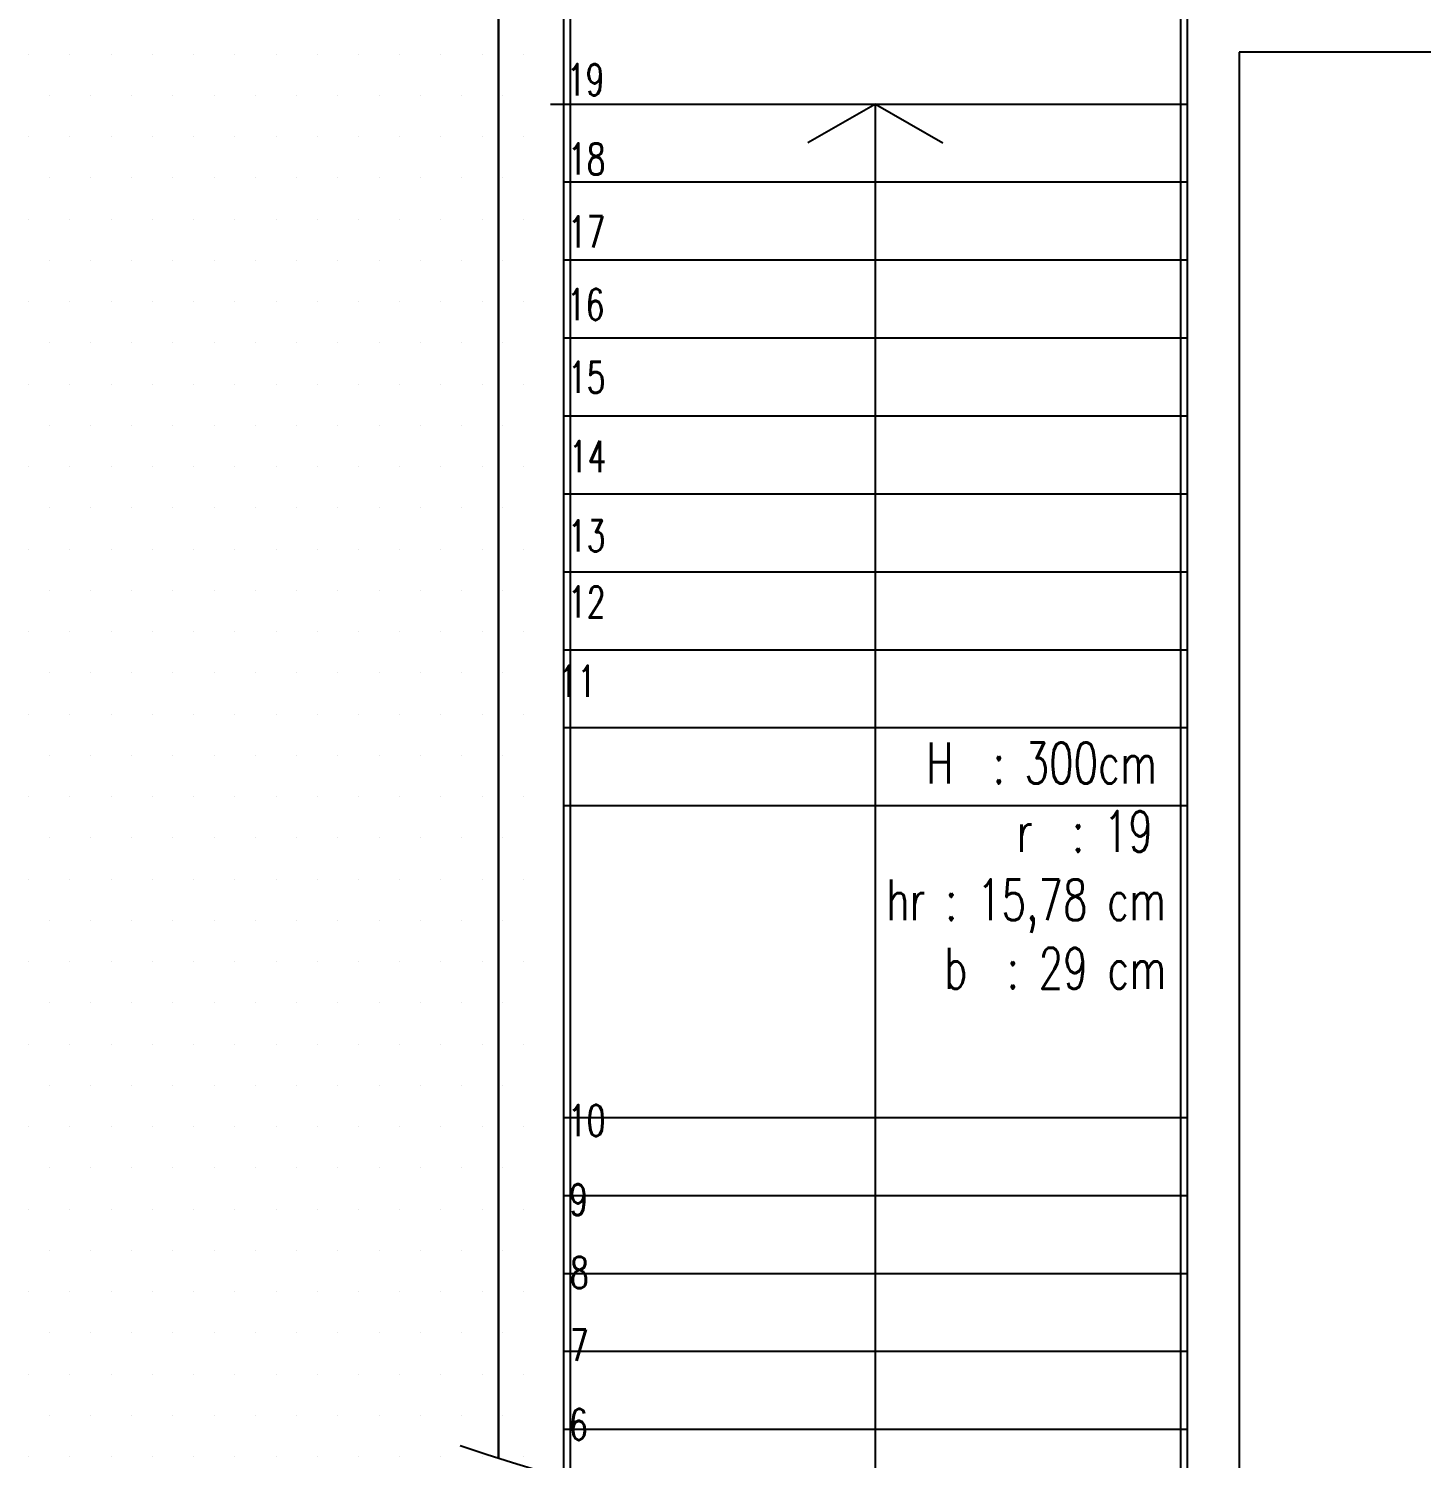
# Model space of a CAD drawing. Header units: millimetres. Extents: x 43168.9 to 43194.6, y -25545.1 to -25543.4.
# Drawn here: x 43178.9917 to 43179.0989, y -25544.2012 to -25544.0911 of the extents above; entities that cross this region are included whole.
import ezdxf
from ezdxf.enums import TextEntityAlignment as Align

# ---------------------------------------------------------------- set-up
doc = ezdxf.new("R2010")
doc.units = ezdxf.units.MM
doc.header["$LTSCALE"] = 200
for name, color, linetype in [('duv_sgh', 4, 'Continuous'), ('gor-2_sgh', 161, 'Continuous'), ('merdi_sgh', 3, 'Continuous'), ('siva_sgh', 145, 'Continuous'), ('tarama-zemin_sgh', 197, 'Continuous'), ('yazi-merdi_sgh', 9, 'Continuous')]:
    doc.layers.add(name, color=color, linetype=linetype)
doc.styles.add('text3', font='simplex8.shx', dxfattribs={"width": 0.7})

msp = doc.modelspace()

# ---------------------------------------------------------------- linework, layer by layer
at = {"layer": 'duv_sgh'}
for p, q in [((43179.02787849217, -25544.04591015457), (43179.02787849217, -25544.20113416131)), ((43179.02787849217, -25544.20113416131), (43179.02787849217, -25544.04591015457)), ((43179.03287849217, -25544.05091015457), (43179.03287849217, -25544.20265159497)), ((43179.03287849217, -25544.05091015457), (43179.03287849217, -25544.20265159497)), ((43179.08087849217, -25544.07091015457), (43179.08087849217, -25544.21106566108)), ((43179.27587959125, -25544.09291015457), (43179.08487849217, -25544.09291015457)), ((43179.08487849217, -25544.09291015457), (43179.08487849217, -25544.21133038981))]:
    msp.add_line(p, q, dxfattribs=at)
at = {"layer": 'gor-2_sgh'}
msp.add_arc((43179.09517553467, -25543.98838422865), 0.2231399242005349, 251.644852577029, 286.2690976280401, dxfattribs=at)
at = {"layer": 'merdi_sgh'}
for p, q in [((43179.03187849217, -25544.09691015457), (43179.08087849217, -25544.09691015457)), ((43179.05687849216, -25544.09691015457), (43179.05168233974, -25544.09991015457)), ((43179.05687849216, -25544.2082131674), (43179.05687849216, -25544.09691015457)), ((43179.05687849216, -25544.09691015457), (43179.06207464459, -25544.09991015457)), ((43179.03287849217, -25544.10291015457), (43179.08087849217, -25544.10291015457)), ((43179.03287849217, -25544.10891015457), (43179.08087849217, -25544.10891015457)), ((43179.03287849217, -25544.11491015457), (43179.08087849217, -25544.11491015457)), ((43179.03287849217, -25544.12091015457), (43179.08087849217, -25544.12091015457)), ((43179.03287849217, -25544.12691015457), (43179.08087849217, -25544.12691015457)), ((43179.03287849217, -25544.13291015457), (43179.08087849217, -25544.13291015457)), ((43179.03287849217, -25544.13891015457), (43179.08087849217, -25544.13891015457)), ((43179.03287849217, -25544.14491015457), (43179.08087849217, -25544.14491015457)), ((43179.03287849217, -25544.15091015457), (43179.08087849217, -25544.15091015457)), ((43179.03287849217, -25544.17491015457), (43179.08087849217, -25544.17491015457)), ((43179.03287849217, -25544.18091015457), (43179.08087849217, -25544.18091015457)), ((43179.03287849217, -25544.18691015457), (43179.08087849217, -25544.18691015457)), ((43179.03287849217, -25544.19291015457), (43179.08087849217, -25544.19291015457)), ((43179.03287849217, -25544.19891015457), (43179.08087849217, -25544.19891015457))]:
    msp.add_line(p, q, dxfattribs=at)
at = {"layer": 'siva_sgh'}
for p, q in [((43179.03337849217, -25544.05141015457), (43179.03337849217, -25544.20265159497)), ((43179.08037849217, -25544.07091015457), (43179.08037849217, -25544.21106566108))]:
    msp.add_line(p, q, dxfattribs=at)
at = {"layer": 'tarama-zemin_sgh'}
for p, q in [((43178.99168749902, -25544.09307500002), (43178.99168749902, -25544.09307500002)), ((43178.99486249903, -25544.09307500002), (43178.99486249903, -25544.09307500002)), ((43178.99803749903, -25544.09307500002), (43178.99803749903, -25544.09307500002)), ((43179.00121249902, -25544.09307500002), (43179.00121249902, -25544.09307500002)), ((43179.00438749903, -25544.09307500002), (43179.00438749903, -25544.09307500002)), ((43179.00756249903, -25544.09307500002), (43179.00756249903, -25544.09307500002)), ((43179.01073749903, -25544.09307500002), (43179.01073749903, -25544.09307500002)), ((43179.01391249902, -25544.09307500002), (43179.01391249902, -25544.09307500002)), ((43179.01708749903, -25544.09307500002), (43179.01708749903, -25544.09307500002)), ((43179.02026249903, -25544.09307500002), (43179.02026249903, -25544.09307500002)), ((43179.02343749903, -25544.09307500002), (43179.02343749903, -25544.09307500002)), ((43179.02661249902, -25544.09307500002), (43179.02661249902, -25544.09307500002)), ((43179.02978749903, -25544.09307500002), (43179.02978749903, -25544.09307500002)), ((43178.99327499903, -25544.09625000002), (43178.99327499903, -25544.09625000002)), ((43178.99644999902, -25544.09625000002), (43178.99644999902, -25544.09625000002)), ((43178.99962499903, -25544.09625000002), (43178.99962499903, -25544.09625000002)), ((43179.00279999903, -25544.09625000002), (43179.00279999903, -25544.09625000002)), ((43179.00597499903, -25544.09625000002), (43179.00597499903, -25544.09625000002)), ((43179.00914999902, -25544.09625000002), (43179.00914999902, -25544.09625000002)), ((43179.01232499903, -25544.09625000002), (43179.01232499903, -25544.09625000002)), ((43179.01549999903, -25544.09625000002), (43179.01549999903, -25544.09625000002)), ((43179.01867499902, -25544.09625000002), (43179.01867499902, -25544.09625000002)), ((43179.02184999903, -25544.09625000002), (43179.02184999903, -25544.09625000002)), ((43179.02502499903, -25544.09625000002), (43179.02502499903, -25544.09625000002)), ((43179.02819999903, -25544.09625000002), (43179.02819999903, -25544.09625000002)), ((43178.99168749902, -25544.09942500002), (43178.99168749902, -25544.09942500002)), ((43178.99486249903, -25544.09942500002), (43178.99486249903, -25544.09942500002)), ((43178.99803749903, -25544.09942500002), (43178.99803749903, -25544.09942500002)), ((43179.00121249902, -25544.09942500002), (43179.00121249902, -25544.09942500002)), ((43179.00438749903, -25544.09942500002), (43179.00438749903, -25544.09942500002)), ((43179.00756249903, -25544.09942500002), (43179.00756249903, -25544.09942500002)), ((43179.01073749903, -25544.09942500002), (43179.01073749903, -25544.09942500002)), ((43179.01391249902, -25544.09942500002), (43179.01391249902, -25544.09942500002)), ((43179.01708749903, -25544.09942500002), (43179.01708749903, -25544.09942500002)), ((43179.02026249903, -25544.09942500002), (43179.02026249903, -25544.09942500002)), ((43179.02343749903, -25544.09942500002), (43179.02343749903, -25544.09942500002)), ((43179.02661249902, -25544.09942500002), (43179.02661249902, -25544.09942500002)), ((43179.02978749903, -25544.09942500002), (43179.02978749903, -25544.09942500002)), ((43178.99327499903, -25544.10260000002), (43178.99327499903, -25544.10260000002)), ((43178.99644999902, -25544.10260000002), (43178.99644999902, -25544.10260000002)), ((43178.99962499903, -25544.10260000002), (43178.99962499903, -25544.10260000002)), ((43179.00279999903, -25544.10260000002), (43179.00279999903, -25544.10260000002)), ((43179.00597499903, -25544.10260000002), (43179.00597499903, -25544.10260000002)), ((43179.00914999902, -25544.10260000002), (43179.00914999902, -25544.10260000002)), ((43179.01232499903, -25544.10260000002), (43179.01232499903, -25544.10260000002)), ((43179.01549999903, -25544.10260000002), (43179.01549999903, -25544.10260000002)), ((43179.01867499902, -25544.10260000002), (43179.01867499902, -25544.10260000002)), ((43179.02184999903, -25544.10260000002), (43179.02184999903, -25544.10260000002)), ((43179.02502499903, -25544.10260000002), (43179.02502499903, -25544.10260000002)), ((43179.02819999903, -25544.10260000002), (43179.02819999903, -25544.10260000002)), ((43178.99168749902, -25544.10577500002), (43178.99168749902, -25544.10577500002)), ((43178.99486249903, -25544.10577500002), (43178.99486249903, -25544.10577500002)), ((43178.99803749903, -25544.10577500002), (43178.99803749903, -25544.10577500002)), ((43179.00121249902, -25544.10577500002), (43179.00121249902, -25544.10577500002)), ((43179.00438749903, -25544.10577500002), (43179.00438749903, -25544.10577500002)), ((43179.00756249903, -25544.10577500002), (43179.00756249903, -25544.10577500002)), ((43179.01073749903, -25544.10577500002), (43179.01073749903, -25544.10577500002)), ((43179.01391249902, -25544.10577500002), (43179.01391249902, -25544.10577500002)), ((43179.01708749903, -25544.10577500002), (43179.01708749903, -25544.10577500002)), ((43179.02026249903, -25544.10577500002), (43179.02026249903, -25544.10577500002)), ((43179.02343749903, -25544.10577500002), (43179.02343749903, -25544.10577500002)), ((43179.02661249902, -25544.10577500002), (43179.02661249902, -25544.10577500002)), ((43179.02978749903, -25544.10577500002), (43179.02978749903, -25544.10577500002)), ((43178.99327499903, -25544.10895000002), (43178.99327499903, -25544.10895000002)), ((43178.99644999902, -25544.10895000002), (43178.99644999902, -25544.10895000002)), ((43178.99962499903, -25544.10895000002), (43178.99962499903, -25544.10895000002)), ((43179.00279999903, -25544.10895000002), (43179.00279999903, -25544.10895000002)), ((43179.00597499903, -25544.10895000002), (43179.00597499903, -25544.10895000002)), ((43179.00914999902, -25544.10895000002), (43179.00914999902, -25544.10895000002)), ((43179.01232499903, -25544.10895000002), (43179.01232499903, -25544.10895000002)), ((43179.01549999903, -25544.10895000002), (43179.01549999903, -25544.10895000002)), ((43179.01867499902, -25544.10895000002), (43179.01867499902, -25544.10895000002)), ((43179.02184999903, -25544.10895000002), (43179.02184999903, -25544.10895000002)), ((43179.02502499903, -25544.10895000002), (43179.02502499903, -25544.10895000002)), ((43179.02819999903, -25544.10895000002), (43179.02819999903, -25544.10895000002)), ((43178.99168749902, -25544.11212500002), (43178.99168749902, -25544.11212500002)), ((43178.99486249903, -25544.11212500002), (43178.99486249903, -25544.11212500002)), ((43178.99803749903, -25544.11212500002), (43178.99803749903, -25544.11212500002)), ((43179.00121249902, -25544.11212500002), (43179.00121249902, -25544.11212500002)), ((43179.00438749903, -25544.11212500002), (43179.00438749903, -25544.11212500002)), ((43179.00756249903, -25544.11212500002), (43179.00756249903, -25544.11212500002)), ((43179.01073749903, -25544.11212500002), (43179.01073749903, -25544.11212500002)), ((43179.01391249902, -25544.11212500002), (43179.01391249902, -25544.11212500002)), ((43179.01708749903, -25544.11212500002), (43179.01708749903, -25544.11212500002)), ((43179.02026249903, -25544.11212500002), (43179.02026249903, -25544.11212500002)), ((43179.02343749903, -25544.11212500002), (43179.02343749903, -25544.11212500002)), ((43179.02661249902, -25544.11212500002), (43179.02661249902, -25544.11212500002)), ((43179.02978749903, -25544.11212500002), (43179.02978749903, -25544.11212500002)), ((43178.99327499903, -25544.11530000002), (43178.99327499903, -25544.11530000002)), ((43178.99644999902, -25544.11530000002), (43178.99644999902, -25544.11530000002)), ((43178.99962499903, -25544.11530000002), (43178.99962499903, -25544.11530000002)), ((43179.00279999903, -25544.11530000002), (43179.00279999903, -25544.11530000002)), ((43179.00597499903, -25544.11530000002), (43179.00597499903, -25544.11530000002)), ((43179.00914999902, -25544.11530000002), (43179.00914999902, -25544.11530000002)), ((43179.01232499903, -25544.11530000002), (43179.01232499903, -25544.11530000002)), ((43179.01549999903, -25544.11530000002), (43179.01549999903, -25544.11530000002)), ((43179.01867499902, -25544.11530000002), (43179.01867499902, -25544.11530000002)), ((43179.02184999903, -25544.11530000002), (43179.02184999903, -25544.11530000002)), ((43179.02502499903, -25544.11530000002), (43179.02502499903, -25544.11530000002)), ((43179.02819999903, -25544.11530000002), (43179.02819999903, -25544.11530000002)), ((43178.99168749902, -25544.11847500002), (43178.99168749902, -25544.11847500002)), ((43178.99486249903, -25544.11847500002), (43178.99486249903, -25544.11847500002)), ((43178.99803749903, -25544.11847500002), (43178.99803749903, -25544.11847500002)), ((43179.00121249902, -25544.11847500002), (43179.00121249902, -25544.11847500002)), ((43179.00438749903, -25544.11847500002), (43179.00438749903, -25544.11847500002)), ((43179.00756249903, -25544.11847500002), (43179.00756249903, -25544.11847500002)), ((43179.01073749903, -25544.11847500002), (43179.01073749903, -25544.11847500002)), ((43179.01391249902, -25544.11847500002), (43179.01391249902, -25544.11847500002)), ((43179.01708749903, -25544.11847500002), (43179.01708749903, -25544.11847500002)), ((43179.02026249903, -25544.11847500002), (43179.02026249903, -25544.11847500002)), ((43179.02343749903, -25544.11847500002), (43179.02343749903, -25544.11847500002)), ((43179.02661249902, -25544.11847500002), (43179.02661249902, -25544.11847500002)), ((43179.02978749903, -25544.11847500002), (43179.02978749903, -25544.11847500002)), ((43178.99327499903, -25544.12165000002), (43178.99327499903, -25544.12165000002)), ((43178.99644999902, -25544.12165000002), (43178.99644999902, -25544.12165000002)), ((43178.99962499903, -25544.12165000002), (43178.99962499903, -25544.12165000002)), ((43179.00279999903, -25544.12165000002), (43179.00279999903, -25544.12165000002)), ((43179.00597499903, -25544.12165000002), (43179.00597499903, -25544.12165000002)), ((43179.00914999902, -25544.12165000002), (43179.00914999902, -25544.12165000002)), ((43179.01232499903, -25544.12165000002), (43179.01232499903, -25544.12165000002)), ((43179.01549999903, -25544.12165000002), (43179.01549999903, -25544.12165000002)), ((43179.01867499902, -25544.12165000002), (43179.01867499902, -25544.12165000002)), ((43179.02184999903, -25544.12165000002), (43179.02184999903, -25544.12165000002)), ((43179.02502499903, -25544.12165000002), (43179.02502499903, -25544.12165000002)), ((43179.02819999903, -25544.12165000002), (43179.02819999903, -25544.12165000002)), ((43178.99168749902, -25544.12482500002), (43178.99168749902, -25544.12482500002)), ((43178.99486249903, -25544.12482500002), (43178.99486249903, -25544.12482500002)), ((43178.99803749903, -25544.12482500002), (43178.99803749903, -25544.12482500002)), ((43179.00121249902, -25544.12482500002), (43179.00121249902, -25544.12482500002)), ((43179.00438749903, -25544.12482500002), (43179.00438749903, -25544.12482500002)), ((43179.00756249903, -25544.12482500002), (43179.00756249903, -25544.12482500002)), ((43179.01073749903, -25544.12482500002), (43179.01073749903, -25544.12482500002)), ((43179.01391249902, -25544.12482500002), (43179.01391249902, -25544.12482500002)), ((43179.01708749903, -25544.12482500002), (43179.01708749903, -25544.12482500002)), ((43179.02026249903, -25544.12482500002), (43179.02026249903, -25544.12482500002)), ((43179.02343749903, -25544.12482500002), (43179.02343749903, -25544.12482500002)), ((43179.02661249902, -25544.12482500002), (43179.02661249902, -25544.12482500002)), ((43179.02978749903, -25544.12482500002), (43179.02978749903, -25544.12482500002)), ((43178.99327499903, -25544.12800000002), (43178.99327499903, -25544.12800000002)), ((43178.99644999902, -25544.12800000002), (43178.99644999902, -25544.12800000002)), ((43178.99962499903, -25544.12800000002), (43178.99962499903, -25544.12800000002)), ((43179.00279999903, -25544.12800000002), (43179.00279999903, -25544.12800000002)), ((43179.00597499903, -25544.12800000002), (43179.00597499903, -25544.12800000002)), ((43179.00914999902, -25544.12800000002), (43179.00914999902, -25544.12800000002)), ((43179.01232499903, -25544.12800000002), (43179.01232499903, -25544.12800000002)), ((43179.01549999903, -25544.12800000002), (43179.01549999903, -25544.12800000002)), ((43179.01867499902, -25544.12800000002), (43179.01867499902, -25544.12800000002)), ((43179.02184999903, -25544.12800000002), (43179.02184999903, -25544.12800000002)), ((43179.02502499903, -25544.12800000002), (43179.02502499903, -25544.12800000002)), ((43179.02819999903, -25544.12800000002), (43179.02819999903, -25544.12800000002)), ((43178.99168749902, -25544.13117500002), (43178.99168749902, -25544.13117500002)), ((43178.99486249903, -25544.13117500002), (43178.99486249903, -25544.13117500002)), ((43178.99803749903, -25544.13117500002), (43178.99803749903, -25544.13117500002)), ((43179.00121249902, -25544.13117500002), (43179.00121249902, -25544.13117500002)), ((43179.00438749903, -25544.13117500002), (43179.00438749903, -25544.13117500002)), ((43179.00756249903, -25544.13117500002), (43179.00756249903, -25544.13117500002)), ((43179.01073749903, -25544.13117500002), (43179.01073749903, -25544.13117500002)), ((43179.01391249902, -25544.13117500002), (43179.01391249902, -25544.13117500002)), ((43179.01708749903, -25544.13117500002), (43179.01708749903, -25544.13117500002)), ((43179.02026249903, -25544.13117500002), (43179.02026249903, -25544.13117500002)), ((43179.02343749903, -25544.13117500002), (43179.02343749903, -25544.13117500002)), ((43179.02661249902, -25544.13117500002), (43179.02661249902, -25544.13117500002)), ((43179.02978749903, -25544.13117500002), (43179.02978749903, -25544.13117500002)), ((43178.99327499903, -25544.13435000002), (43178.99327499903, -25544.13435000002)), ((43178.99644999902, -25544.13435000002), (43178.99644999902, -25544.13435000002)), ((43178.99962499903, -25544.13435000002), (43178.99962499903, -25544.13435000002)), ((43179.00279999903, -25544.13435000002), (43179.00279999903, -25544.13435000002)), ((43179.00597499903, -25544.13435000002), (43179.00597499903, -25544.13435000002)), ((43179.00914999902, -25544.13435000002), (43179.00914999902, -25544.13435000002)), ((43179.01232499903, -25544.13435000002), (43179.01232499903, -25544.13435000002)), ((43179.01549999903, -25544.13435000002), (43179.01549999903, -25544.13435000002)), ((43179.01867499902, -25544.13435000002), (43179.01867499902, -25544.13435000002)), ((43179.02184999903, -25544.13435000002), (43179.02184999903, -25544.13435000002)), ((43179.02502499903, -25544.13435000002), (43179.02502499903, -25544.13435000002)), ((43179.02819999903, -25544.13435000002), (43179.02819999903, -25544.13435000002)), ((43178.99168749902, -25544.13752500002), (43178.99168749902, -25544.13752500002)), ((43178.99486249903, -25544.13752500002), (43178.99486249903, -25544.13752500002)), ((43178.99803749903, -25544.13752500002), (43178.99803749903, -25544.13752500002)), ((43179.00121249902, -25544.13752500002), (43179.00121249902, -25544.13752500002)), ((43179.00438749903, -25544.13752500002), (43179.00438749903, -25544.13752500002)), ((43179.00756249903, -25544.13752500002), (43179.00756249903, -25544.13752500002)), ((43179.01073749903, -25544.13752500002), (43179.01073749903, -25544.13752500002)), ((43179.01391249902, -25544.13752500002), (43179.01391249902, -25544.13752500002)), ((43179.01708749903, -25544.13752500002), (43179.01708749903, -25544.13752500002)), ((43179.02026249903, -25544.13752500002), (43179.02026249903, -25544.13752500002)), ((43179.02343749903, -25544.13752500002), (43179.02343749903, -25544.13752500002)), ((43179.02661249902, -25544.13752500002), (43179.02661249902, -25544.13752500002)), ((43179.02978749903, -25544.13752500002), (43179.02978749903, -25544.13752500002)), ((43178.99327499903, -25544.14070000002), (43178.99327499903, -25544.14070000002)), ((43178.99644999902, -25544.14070000002), (43178.99644999902, -25544.14070000002)), ((43178.99962499903, -25544.14070000002), (43178.99962499903, -25544.14070000002)), ((43179.00279999903, -25544.14070000002), (43179.00279999903, -25544.14070000002)), ((43179.00597499903, -25544.14070000002), (43179.00597499903, -25544.14070000002)), ((43179.00914999902, -25544.14070000002), (43179.00914999902, -25544.14070000002)), ((43179.01232499903, -25544.14070000002), (43179.01232499903, -25544.14070000002)), ((43179.01549999903, -25544.14070000002), (43179.01549999903, -25544.14070000002)), ((43179.01867499902, -25544.14070000002), (43179.01867499902, -25544.14070000002)), ((43179.02184999903, -25544.14070000002), (43179.02184999903, -25544.14070000002)), ((43179.02502499903, -25544.14070000002), (43179.02502499903, -25544.14070000002)), ((43179.02819999903, -25544.14070000002), (43179.02819999903, -25544.14070000002)), ((43178.99168749902, -25544.14387500002), (43178.99168749902, -25544.14387500002)), ((43178.99486249903, -25544.14387500002), (43178.99486249903, -25544.14387500002)), ((43178.99803749903, -25544.14387500002), (43178.99803749903, -25544.14387500002)), ((43179.00121249902, -25544.14387500002), (43179.00121249902, -25544.14387500002)), ((43179.00438749903, -25544.14387500002), (43179.00438749903, -25544.14387500002)), ((43179.00756249903, -25544.14387500002), (43179.00756249903, -25544.14387500002)), ((43179.01073749903, -25544.14387500002), (43179.01073749903, -25544.14387500002)), ((43179.01391249902, -25544.14387500002), (43179.01391249902, -25544.14387500002)), ((43179.01708749903, -25544.14387500002), (43179.01708749903, -25544.14387500002)), ((43179.02026249903, -25544.14387500002), (43179.02026249903, -25544.14387500002)), ((43179.02343749903, -25544.14387500002), (43179.02343749903, -25544.14387500002)), ((43179.02661249902, -25544.14387500002), (43179.02661249902, -25544.14387500002)), ((43179.02978749903, -25544.14387500002), (43179.02978749903, -25544.14387500002)), ((43178.99327499903, -25544.14705000002), (43178.99327499903, -25544.14705000002)), ((43178.99644999902, -25544.14705000002), (43178.99644999902, -25544.14705000002)), ((43178.99962499903, -25544.14705000002), (43178.99962499903, -25544.14705000002)), ((43179.00279999903, -25544.14705000002), (43179.00279999903, -25544.14705000002)), ((43179.00597499903, -25544.14705000002), (43179.00597499903, -25544.14705000002)), ((43179.00914999902, -25544.14705000002), (43179.00914999902, -25544.14705000002)), ((43179.01232499903, -25544.14705000002), (43179.01232499903, -25544.14705000002)), ((43179.01549999903, -25544.14705000002), (43179.01549999903, -25544.14705000002)), ((43179.01867499902, -25544.14705000002), (43179.01867499902, -25544.14705000002)), ((43179.02184999903, -25544.14705000002), (43179.02184999903, -25544.14705000002)), ((43179.02502499903, -25544.14705000002), (43179.02502499903, -25544.14705000002)), ((43179.02819999903, -25544.14705000002), (43179.02819999903, -25544.14705000002)), ((43178.99168749902, -25544.15022500002), (43178.99168749902, -25544.15022500002)), ((43178.99486249903, -25544.15022500002), (43178.99486249903, -25544.15022500002)), ((43178.99803749903, -25544.15022500002), (43178.99803749903, -25544.15022500002)), ((43179.00121249902, -25544.15022500002), (43179.00121249902, -25544.15022500002)), ((43179.00438749903, -25544.15022500002), (43179.00438749903, -25544.15022500002)), ((43179.00756249903, -25544.15022500002), (43179.00756249903, -25544.15022500002)), ((43179.01073749903, -25544.15022500002), (43179.01073749903, -25544.15022500002)), ((43179.01391249902, -25544.15022500002), (43179.01391249902, -25544.15022500002)), ((43179.01708749903, -25544.15022500002), (43179.01708749903, -25544.15022500002)), ((43179.02026249903, -25544.15022500002), (43179.02026249903, -25544.15022500002)), ((43179.02343749903, -25544.15022500002), (43179.02343749903, -25544.15022500002)), ((43179.02661249902, -25544.15022500002), (43179.02661249902, -25544.15022500002)), ((43179.02978749903, -25544.15022500002), (43179.02978749903, -25544.15022500002)), ((43178.99327499903, -25544.15340000002), (43178.99327499903, -25544.15340000002)), ((43178.99644999902, -25544.15340000002), (43178.99644999902, -25544.15340000002)), ((43178.99962499903, -25544.15340000002), (43178.99962499903, -25544.15340000002)), ((43179.00279999903, -25544.15340000002), (43179.00279999903, -25544.15340000002)), ((43179.00597499903, -25544.15340000002), (43179.00597499903, -25544.15340000002)), ((43179.00914999902, -25544.15340000002), (43179.00914999902, -25544.15340000002)), ((43179.01232499903, -25544.15340000002), (43179.01232499903, -25544.15340000002)), ((43179.01549999903, -25544.15340000002), (43179.01549999903, -25544.15340000002)), ((43179.01867499902, -25544.15340000002), (43179.01867499902, -25544.15340000002)), ((43179.02184999903, -25544.15340000002), (43179.02184999903, -25544.15340000002)), ((43179.02502499903, -25544.15340000002), (43179.02502499903, -25544.15340000002)), ((43179.02819999903, -25544.15340000002), (43179.02819999903, -25544.15340000002)), ((43178.99168749902, -25544.15657500002), (43178.99168749902, -25544.15657500002)), ((43178.99486249903, -25544.15657500002), (43178.99486249903, -25544.15657500002)), ((43178.99803749903, -25544.15657500002), (43178.99803749903, -25544.15657500002)), ((43179.00121249902, -25544.15657500002), (43179.00121249902, -25544.15657500002)), ((43179.00438749903, -25544.15657500002), (43179.00438749903, -25544.15657500002)), ((43179.00756249903, -25544.15657500002), (43179.00756249903, -25544.15657500002)), ((43179.01073749903, -25544.15657500002), (43179.01073749903, -25544.15657500002)), ((43179.01391249902, -25544.15657500002), (43179.01391249902, -25544.15657500002)), ((43179.01708749903, -25544.15657500002), (43179.01708749903, -25544.15657500002)), ((43179.02026249903, -25544.15657500002), (43179.02026249903, -25544.15657500002)), ((43179.02343749903, -25544.15657500002), (43179.02343749903, -25544.15657500002)), ((43179.02661249902, -25544.15657500002), (43179.02661249902, -25544.15657500002)), ((43179.02978749903, -25544.15657500002), (43179.02978749903, -25544.15657500002)), ((43178.99327499903, -25544.15975000002), (43178.99327499903, -25544.15975000002)), ((43178.99644999902, -25544.15975000002), (43178.99644999902, -25544.15975000002)), ((43178.99962499903, -25544.15975000002), (43178.99962499903, -25544.15975000002)), ((43179.00279999903, -25544.15975000002), (43179.00279999903, -25544.15975000002)), ((43179.00597499903, -25544.15975000002), (43179.00597499903, -25544.15975000002)), ((43179.00914999902, -25544.15975000002), (43179.00914999902, -25544.15975000002)), ((43179.01232499903, -25544.15975000002), (43179.01232499903, -25544.15975000002)), ((43179.01549999903, -25544.15975000002), (43179.01549999903, -25544.15975000002)), ((43179.01867499902, -25544.15975000002), (43179.01867499902, -25544.15975000002)), ((43179.02184999903, -25544.15975000002), (43179.02184999903, -25544.15975000002)), ((43179.02502499903, -25544.15975000002), (43179.02502499903, -25544.15975000002)), ((43179.02819999903, -25544.15975000002), (43179.02819999903, -25544.15975000002)), ((43178.99168749902, -25544.16292500002), (43178.99168749902, -25544.16292500002)), ((43178.99486249903, -25544.16292500002), (43178.99486249903, -25544.16292500002)), ((43178.99803749903, -25544.16292500002), (43178.99803749903, -25544.16292500002)), ((43179.00121249902, -25544.16292500002), (43179.00121249902, -25544.16292500002)), ((43179.00438749903, -25544.16292500002), (43179.00438749903, -25544.16292500002)), ((43179.00756249903, -25544.16292500002), (43179.00756249903, -25544.16292500002)), ((43179.01073749903, -25544.16292500002), (43179.01073749903, -25544.16292500002)), ((43179.01391249902, -25544.16292500002), (43179.01391249902, -25544.16292500002)), ((43179.01708749903, -25544.16292500002), (43179.01708749903, -25544.16292500002)), ((43179.02026249903, -25544.16292500002), (43179.02026249903, -25544.16292500002)), ((43179.02343749903, -25544.16292500002), (43179.02343749903, -25544.16292500002)), ((43179.02661249902, -25544.16292500002), (43179.02661249902, -25544.16292500002)), ((43179.02978749903, -25544.16292500002), (43179.02978749903, -25544.16292500002)), ((43178.99327499903, -25544.16610000002), (43178.99327499903, -25544.16610000002)), ((43178.99644999902, -25544.16610000002), (43178.99644999902, -25544.16610000002)), ((43178.99962499903, -25544.16610000002), (43178.99962499903, -25544.16610000002)), ((43179.00279999903, -25544.16610000002), (43179.00279999903, -25544.16610000002)), ((43179.00597499903, -25544.16610000002), (43179.00597499903, -25544.16610000002)), ((43179.00914999902, -25544.16610000002), (43179.00914999902, -25544.16610000002)), ((43179.01232499903, -25544.16610000002), (43179.01232499903, -25544.16610000002)), ((43179.01549999903, -25544.16610000002), (43179.01549999903, -25544.16610000002)), ((43179.01867499902, -25544.16610000002), (43179.01867499902, -25544.16610000002)), ((43179.02184999903, -25544.16610000002), (43179.02184999903, -25544.16610000002)), ((43179.02502499903, -25544.16610000002), (43179.02502499903, -25544.16610000002)), ((43179.02819999903, -25544.16610000002), (43179.02819999903, -25544.16610000002)), ((43178.99168749902, -25544.16927500002), (43178.99168749902, -25544.16927500002)), ((43178.99486249903, -25544.16927500002), (43178.99486249903, -25544.16927500002)), ((43178.99803749903, -25544.16927500002), (43178.99803749903, -25544.16927500002)), ((43179.00121249902, -25544.16927500002), (43179.00121249902, -25544.16927500002)), ((43179.00438749903, -25544.16927500002), (43179.00438749903, -25544.16927500002)), ((43179.00756249903, -25544.16927500002), (43179.00756249903, -25544.16927500002)), ((43179.01073749903, -25544.16927500002), (43179.01073749903, -25544.16927500002)), ((43179.01391249902, -25544.16927500002), (43179.01391249902, -25544.16927500002)), ((43179.01708749903, -25544.16927500002), (43179.01708749903, -25544.16927500002)), ((43179.02026249903, -25544.16927500002), (43179.02026249903, -25544.16927500002)), ((43179.02343749903, -25544.16927500002), (43179.02343749903, -25544.16927500002)), ((43179.02661249902, -25544.16927500002), (43179.02661249902, -25544.16927500002)), ((43179.02978749903, -25544.16927500002), (43179.02978749903, -25544.16927500002)), ((43178.99327499903, -25544.17245000002), (43178.99327499903, -25544.17245000002)), ((43178.99644999902, -25544.17245000002), (43178.99644999902, -25544.17245000002)), ((43178.99962499903, -25544.17245000002), (43178.99962499903, -25544.17245000002)), ((43179.00279999903, -25544.17245000002), (43179.00279999903, -25544.17245000002)), ((43179.00597499903, -25544.17245000002), (43179.00597499903, -25544.17245000002)), ((43179.00914999902, -25544.17245000002), (43179.00914999902, -25544.17245000002)), ((43179.01232499903, -25544.17245000002), (43179.01232499903, -25544.17245000002)), ((43179.01549999903, -25544.17245000002), (43179.01549999903, -25544.17245000002)), ((43179.01867499902, -25544.17245000002), (43179.01867499902, -25544.17245000002)), ((43179.02184999903, -25544.17245000002), (43179.02184999903, -25544.17245000002)), ((43179.02502499903, -25544.17245000002), (43179.02502499903, -25544.17245000002)), ((43179.02819999903, -25544.17245000002), (43179.02819999903, -25544.17245000002)), ((43178.99168749902, -25544.17562500002), (43178.99168749902, -25544.17562500002)), ((43178.99486249903, -25544.17562500002), (43178.99486249903, -25544.17562500002)), ((43178.99803749903, -25544.17562500002), (43178.99803749903, -25544.17562500002)), ((43179.00121249902, -25544.17562500002), (43179.00121249902, -25544.17562500002)), ((43179.00438749903, -25544.17562500002), (43179.00438749903, -25544.17562500002)), ((43179.00756249903, -25544.17562500002), (43179.00756249903, -25544.17562500002)), ((43179.01073749903, -25544.17562500002), (43179.01073749903, -25544.17562500002)), ((43179.01391249902, -25544.17562500002), (43179.01391249902, -25544.17562500002)), ((43179.01708749903, -25544.17562500002), (43179.01708749903, -25544.17562500002)), ((43179.02026249903, -25544.17562500002), (43179.02026249903, -25544.17562500002)), ((43179.02343749903, -25544.17562500002), (43179.02343749903, -25544.17562500002)), ((43179.02661249902, -25544.17562500002), (43179.02661249902, -25544.17562500002)), ((43179.02978749903, -25544.17562500002), (43179.02978749903, -25544.17562500002)), ((43178.99327499903, -25544.17880000002), (43178.99327499903, -25544.17880000002)), ((43178.99644999902, -25544.17880000002), (43178.99644999902, -25544.17880000002)), ((43178.99962499903, -25544.17880000002), (43178.99962499903, -25544.17880000002)), ((43179.00279999903, -25544.17880000002), (43179.00279999903, -25544.17880000002)), ((43179.00597499903, -25544.17880000002), (43179.00597499903, -25544.17880000002)), ((43179.00914999902, -25544.17880000002), (43179.00914999902, -25544.17880000002)), ((43179.01232499903, -25544.17880000002), (43179.01232499903, -25544.17880000002)), ((43179.01549999903, -25544.17880000002), (43179.01549999903, -25544.17880000002)), ((43179.01867499902, -25544.17880000002), (43179.01867499902, -25544.17880000002)), ((43179.02184999903, -25544.17880000002), (43179.02184999903, -25544.17880000002)), ((43179.02502499903, -25544.17880000002), (43179.02502499903, -25544.17880000002)), ((43179.02819999903, -25544.17880000002), (43179.02819999903, -25544.17880000002)), ((43178.99168749902, -25544.18197500002), (43178.99168749902, -25544.18197500002)), ((43178.99486249903, -25544.18197500002), (43178.99486249903, -25544.18197500002)), ((43178.99803749903, -25544.18197500002), (43178.99803749903, -25544.18197500002)), ((43179.00121249902, -25544.18197500002), (43179.00121249902, -25544.18197500002)), ((43179.00438749903, -25544.18197500002), (43179.00438749903, -25544.18197500002)), ((43179.00756249903, -25544.18197500002), (43179.00756249903, -25544.18197500002)), ((43179.01073749903, -25544.18197500002), (43179.01073749903, -25544.18197500002)), ((43179.01391249902, -25544.18197500002), (43179.01391249902, -25544.18197500002)), ((43179.01708749903, -25544.18197500002), (43179.01708749903, -25544.18197500002)), ((43179.02026249903, -25544.18197500002), (43179.02026249903, -25544.18197500002)), ((43179.02343749903, -25544.18197500002), (43179.02343749903, -25544.18197500002)), ((43179.02661249902, -25544.18197500002), (43179.02661249902, -25544.18197500002)), ((43179.02978749903, -25544.18197500002), (43179.02978749903, -25544.18197500002)), ((43178.99327499903, -25544.18515000002), (43178.99327499903, -25544.18515000002)), ((43178.99644999902, -25544.18515000002), (43178.99644999902, -25544.18515000002)), ((43178.99962499903, -25544.18515000002), (43178.99962499903, -25544.18515000002)), ((43179.00279999903, -25544.18515000002), (43179.00279999903, -25544.18515000002)), ((43179.00597499903, -25544.18515000002), (43179.00597499903, -25544.18515000002)), ((43179.00914999902, -25544.18515000002), (43179.00914999902, -25544.18515000002)), ((43179.01232499903, -25544.18515000002), (43179.01232499903, -25544.18515000002)), ((43179.01549999903, -25544.18515000002), (43179.01549999903, -25544.18515000002)), ((43179.01867499902, -25544.18515000002), (43179.01867499902, -25544.18515000002)), ((43179.02184999903, -25544.18515000002), (43179.02184999903, -25544.18515000002)), ((43179.02502499903, -25544.18515000002), (43179.02502499903, -25544.18515000002)), ((43179.02819999903, -25544.18515000002), (43179.02819999903, -25544.18515000002)), ((43178.99168749902, -25544.18832500002), (43178.99168749902, -25544.18832500002)), ((43178.99486249903, -25544.18832500002), (43178.99486249903, -25544.18832500002)), ((43178.99803749903, -25544.18832500002), (43178.99803749903, -25544.18832500002)), ((43179.00121249902, -25544.18832500002), (43179.00121249902, -25544.18832500002)), ((43179.00438749903, -25544.18832500002), (43179.00438749903, -25544.18832500002)), ((43179.00756249903, -25544.18832500002), (43179.00756249903, -25544.18832500002)), ((43179.01073749903, -25544.18832500002), (43179.01073749903, -25544.18832500002)), ((43179.01391249902, -25544.18832500002), (43179.01391249902, -25544.18832500002)), ((43179.01708749903, -25544.18832500002), (43179.01708749903, -25544.18832500002)), ((43179.02026249903, -25544.18832500002), (43179.02026249903, -25544.18832500002)), ((43179.02343749903, -25544.18832500002), (43179.02343749903, -25544.18832500002)), ((43179.02661249902, -25544.18832500002), (43179.02661249902, -25544.18832500002)), ((43179.02978749903, -25544.18832500002), (43179.02978749903, -25544.18832500002)), ((43178.99327499903, -25544.19150000002), (43178.99327499903, -25544.19150000002)), ((43178.99644999902, -25544.19150000002), (43178.99644999902, -25544.19150000002)), ((43178.99962499903, -25544.19150000002), (43178.99962499903, -25544.19150000002)), ((43179.00279999903, -25544.19150000002), (43179.00279999903, -25544.19150000002)), ((43179.00597499903, -25544.19150000002), (43179.00597499903, -25544.19150000002)), ((43179.00914999902, -25544.19150000002), (43179.00914999902, -25544.19150000002)), ((43179.01232499903, -25544.19150000002), (43179.01232499903, -25544.19150000002)), ((43179.01549999903, -25544.19150000002), (43179.01549999903, -25544.19150000002)), ((43179.01867499902, -25544.19150000002), (43179.01867499902, -25544.19150000002)), ((43179.02184999903, -25544.19150000002), (43179.02184999903, -25544.19150000002)), ((43179.02502499903, -25544.19150000002), (43179.02502499903, -25544.19150000002)), ((43179.02819999903, -25544.19150000002), (43179.02819999903, -25544.19150000002)), ((43178.99168749902, -25544.19467500002), (43178.99168749902, -25544.19467500002)), ((43178.99486249903, -25544.19467500002), (43178.99486249903, -25544.19467500002)), ((43178.99803749903, -25544.19467500002), (43178.99803749903, -25544.19467500002)), ((43179.00121249902, -25544.19467500002), (43179.00121249902, -25544.19467500002)), ((43179.00438749903, -25544.19467500002), (43179.00438749903, -25544.19467500002)), ((43179.00756249903, -25544.19467500002), (43179.00756249903, -25544.19467500002)), ((43179.01073749903, -25544.19467500002), (43179.01073749903, -25544.19467500002)), ((43179.01391249902, -25544.19467500002), (43179.01391249902, -25544.19467500002)), ((43179.01708749903, -25544.19467500002), (43179.01708749903, -25544.19467500002)), ((43179.02026249903, -25544.19467500002), (43179.02026249903, -25544.19467500002)), ((43179.02343749903, -25544.19467500002), (43179.02343749903, -25544.19467500002)), ((43179.02661249902, -25544.19467500002), (43179.02661249902, -25544.19467500002)), ((43179.02978749903, -25544.19467500002), (43179.02978749903, -25544.19467500002)), ((43178.99327499903, -25544.19785000002), (43178.99327499903, -25544.19785000002)), ((43178.99644999902, -25544.19785000002), (43178.99644999902, -25544.19785000002)), ((43178.99962499903, -25544.19785000002), (43178.99962499903, -25544.19785000002)), ((43179.00279999903, -25544.19785000002), (43179.00279999903, -25544.19785000002)), ((43179.00597499903, -25544.19785000002), (43179.00597499903, -25544.19785000002)), ((43179.00914999902, -25544.19785000002), (43179.00914999902, -25544.19785000002)), ((43179.01232499903, -25544.19785000002), (43179.01232499903, -25544.19785000002)), ((43179.01549999903, -25544.19785000002), (43179.01549999903, -25544.19785000002)), ((43179.01867499902, -25544.19785000002), (43179.01867499902, -25544.19785000002)), ((43179.02184999903, -25544.19785000002), (43179.02184999903, -25544.19785000002)), ((43179.02502499903, -25544.19785000002), (43179.02502499903, -25544.19785000002)), ((43179.02819999903, -25544.19785000002), (43179.02819999903, -25544.19785000002)), ((43178.99168749902, -25544.20102500002), (43178.99168749902, -25544.20102500002)), ((43178.99486249903, -25544.20102500002), (43178.99486249903, -25544.20102500002)), ((43178.99803749903, -25544.20102500002), (43178.99803749903, -25544.20102500002)), ((43179.00121249902, -25544.20102500002), (43179.00121249902, -25544.20102500002)), ((43179.00438749903, -25544.20102500002), (43179.00438749903, -25544.20102500002)), ((43179.00756249903, -25544.20102500002), (43179.00756249903, -25544.20102500002)), ((43179.01073749903, -25544.20102500002), (43179.01073749903, -25544.20102500002)), ((43179.01391249902, -25544.20102500002), (43179.01391249902, -25544.20102500002)), ((43179.01708749903, -25544.20102500002), (43179.01708749903, -25544.20102500002)), ((43179.02026249903, -25544.20102500002), (43179.02026249903, -25544.20102500002)), ((43179.02343749903, -25544.20102500002), (43179.02343749903, -25544.20102500002)), ((43179.02661249902, -25544.20102500002), (43179.02661249902, -25544.20102500002)), ((43179.02978749903, -25544.20102500002), (43179.02978749903, -25544.20102500002))]:
    msp.add_line(p, q, dxfattribs=at)

# ---------------------------------------------------------------- texts
at = {"layer": 'yazi-merdi_sgh', "style": 'text3', "width": 0.7}
for s, p in [('19', (43179.03601663945, -25544.09624188729)), ('19', (43179.03601663945, -25544.09624188729)), ('18', (43179.03609663945, -25544.10234188729)), ('18', (43179.03609663945, -25544.10234188729)), ('17', (43179.03609663945, -25544.10794188729)), ('17', (43179.03609663945, -25544.10794188729)), ('16', (43179.03601663945, -25544.11354188729)), ('16', (43179.03601663945, -25544.11354188729)), ('15', (43179.03609663945, -25544.11914188729)), ('15', (43179.03609663945, -25544.11914188729)), ('14', (43179.03617663945, -25544.12524188729)), ('14', (43179.03617663945, -25544.12524188729)), ('13', (43179.03609663945, -25544.13134188729)), ('13', (43179.03609663945, -25544.13134188729)), ('12', (43179.03609663945, -25544.13644188729)), ('12', (43179.03609663945, -25544.13644188729)), ('11', (43179.03537663945, -25544.14254188729)), ('11', (43179.03537663945, -25544.14254188729)), ('10', (43179.03609663945, -25544.17634188729)), ('10', (43179.03609663945, -25544.17634188729)), ('9', (43179.03473663945, -25544.18244188729)), ('9', (43179.03473663945, -25544.18244188729)), ('8', (43179.03481663945, -25544.18804188729)), ('8', (43179.03481663945, -25544.18804188729)), ('7', (43179.03481663945, -25544.19364188729)), ('7', (43179.03481663945, -25544.19364188729)), ('6', (43179.03473663945, -25544.19974188729)), ('6', (43179.03473663945, -25544.19974188729))]:
    msp.add_text(s, height=0.0024, dxfattribs=at).set_placement(p, align=Align.RIGHT)
for s, p in [('H  : 300cm', (43179.06080286793, -25544.14921217374)), ('H  : 300cm', (43179.06080286793, -25544.14921217374)), ('r  : 19', (43179.0677577929, -25544.15447506597)), ('r  : 19', (43179.0677577929, -25544.15447506597)), ('hr : 15,78 cm', (43179.05771947776, -25544.15973795819)), ('hr : 15,78 cm', (43179.05771947776, -25544.15973795819)), ('b  : 29 cm', (43179.06217159236, -25544.16500085041)), ('b  : 29 cm', (43179.06217159236, -25544.16500085041))]:
    msp.add_text(s, height=0.00315, dxfattribs=at).set_placement(p)

doc.saveas('drawing.dxf')
